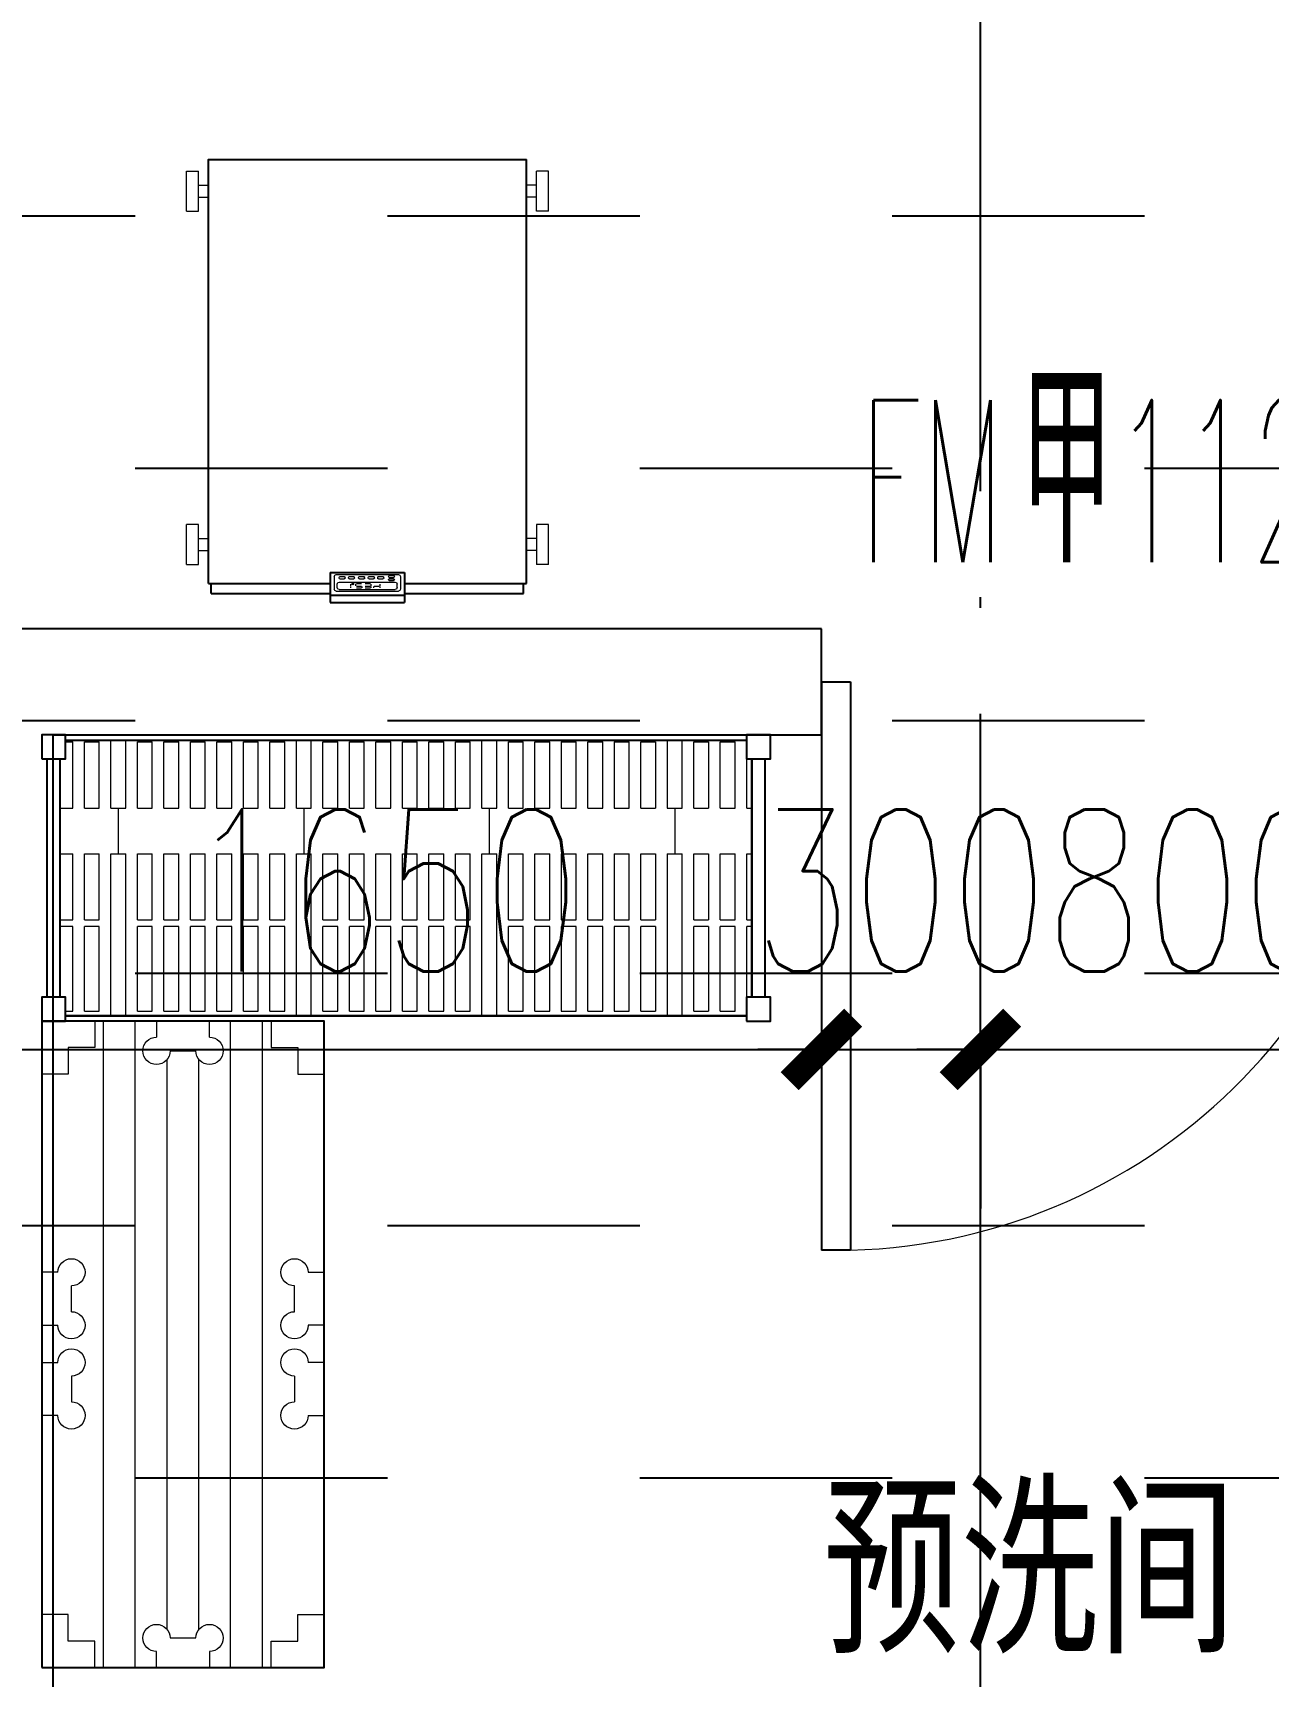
# Model space of a CAD drawing. Header units: millimetres. Extents: x 12325263 to 13848842, y -1463133 to 573208.
# Drawn here: x 12582809 to 12585140, y -824763 to -821662 of the extents above; entities that cross this region are included whole.
import ezdxf
from ezdxf.xclip import XClip

# ---------------------------------------------------------------- set-up
doc = ezdxf.new("R2010")
doc.units = ezdxf.units.MM
doc.header["$LTSCALE"] = 1000
doc.header["$XCLIPFRAME"] = 0
doc.linetypes.add('DASH', pattern=[0.35, 0.25, -0.1])
doc.linetypes.add('DOTE', pattern=[2.42, 2, -0.2, 0.02, -0.2])
for name, color, linetype in [('A-ANNO-DIMS', 83, 'Continuous'), ('A-ANNO-TEXT', 7, 'Continuous'), ('A-AXIS', 16, 'DOTE'), ('A-WALL', 5, 'Continuous'), ('DOOR_FIRE', 1, 'Continuous'), ('DOOR_FIRE_TEXT', 7, 'Continuous'), ('fur202301', 252, 'Continuous'), ('WALL', 5, 'Continuous'), ('WALL-SHATCH', 8, 'Continuous'), ('建筑-楼板开洞', 251, 'Continuous')]:
    doc.layers.add(name, color=color, linetype=linetype)
doc.styles.add('_TCH_DIM_T3', font='SIMPLEX.shx', dxfattribs={"width": 0.705882, "bigfont": 'GBCBIG.shx'})
doc.styles.add('_TCH_WINDOW', font='SIMPLEX', dxfattribs={"width": 0.7, "height": 3.5, "bigfont": 'GBCBIG'})
doc.styles.add('TITXV', font='', dxfattribs={"width": 0.7})
doc.styles.get('TITXV').set_extended_font_data('SimSun')
doc.dimstyles.new('_TCH_ARCH&&120', dxfattribs={"dimtxt": 306, "dimasz": 120, "dimexe": 300, "dimexo": 360, "dimgap": 147, "dimtad": 1, "dimdec": 0, "dimzin": 0, "dimdsep": 46, "dimtxsty": '_TCH_DIM_T3', "dimblk": 'ARCHTICK', "dimcen": 0.09, "dimclrt": 7, "dimazin": 2, "dimtfac": 1, "dimtdec": 0, "dimtix": 1, "dimtmove": 2, "dimatfit": 3, "dimfxl": 1, "dimfxlon": 1, "dimtolj": 1, "dimtzin": 0, "dimarcsym": 0})

# ---------------------------------------------------------------- blocks, each defined once
blk = doc.blocks.new('adgshg13-A$C7F010FC0')
at = {"layer": 'WALL-SHATCH'}
h = blk.add_hatch(color=256, dxfattribs=at)
h.dxf.hatch_style = 1
h.paths.add_polyline_path([(-60384.2, -16880.9), (-763.2, 197.5), (12587.6, -13153.3), (12587.6, -157996), (-162964.9, -188820.4), (-171262.4, -180522.9), (-171262.4, -31310.9), (-150707.2, -10755.7), (-131860.1, -7980.9), (-99162.4, -7980.9), (-99162.4, -4980.9), (-76620.4, -4980.9), (-70107.7, -16880.9)], flags=16)
h.paths.add_polyline_path([(-60091.2, -16380.9), (-646.9, 646.9), (12987.6, -12987.6), (12987.6, -158331.9), (-163100.6, -189250.4), (-171662.4, -180688.6), (-171662.4, -31145.2), (-150777.9, -10260.7), (-131896.7, -7480.9), (-99562.4, -7480.9), (-99562.4, -4580.9), (-76365.6, -4580.9), (-69907.5, -16380.9)])
blk = doc.blocks.new('A$C4C7A72D3')
at = {"layer": 'WALL', "color": 1}
blk.add_blockref('adgshg13-A$C7F010FC0', (210433, 205503.6), dxfattribs=at)
blk = doc.blocks.new('qlzw')
at = {"layer": 'A-AXIS'}
blk.add_line((12451166.8, 979489.8), (12451166.8, 1082089.8), dxfattribs=at)
blk = doc.blocks.new('asdgag2019061911032539192')
for points in [[(411.6, 0), (271.3, 0)], [(271.3, -56.6), (271.3, 0)], [(411.6, -56.6), (411.6, 0)], [(46.6, -17), (46.6, -35.8)], [(271.3, -17), (46.6, -17)], [(411.6, -13.9), (271.3, -13.9)], [(636.2, -17), (411.6, -17)], [(636.2, -17), (636.2, -35.8)], [(271.3, -35.8), (41.4, -35.8)], [(641.4, -35.8), (641.4, -835.8), (41.4, -835.8)], [(41.4, -35.8), (41.4, -835.8)], [(411.6, -56.6), (271.3, -56.6)], [(641.4, -35.8), (411.6, -35.8)]]:
    blk.add_lwpolyline(points)
at = {"lineweight": 9}
for points in [[(278.9, -25.2), (280, -22.6), (282.6, -21.5)], [(278.9, -49), (278.9, -25.2)], [(400.3, -21.5), (282.6, -21.5)], [(285.3, -28.1), (286.3, -25.4), (289, -24.3)], [(285.3, -28.1), (285.3, -34.8)], [(394.6, -24.3), (289, -24.3)], [(318.2, -29.9), (318.2, -27.8)], [(328.6, -30.6), (319, -30.6)], [(329.4, -27.9), (329.4, -29.9)], [(335, -29.9), (335, -27.8)], [(335.8, -26.8), (345.5, -26.8)], [(345.4, -30.6), (335.8, -30.6)], [(351.8, -29.9), (351.8, -27.8)], [(352.6, -26.8), (362.3, -26.8)], [(362.2, -30.6), (352.6, -30.6)], [(373.4, -29.9), (373.4, -27.8)], [(394.6, -24.3), (397.2, -25.4), (398.3, -28.1)], [(398.3, -28.1), (398.3, -34.8)], [(400.3, -21.5), (402.9, -22.6), (404, -25.2)], [(404, -49), (404, -25.2)], [(282.6, -52.8), (280, -51.7), (278.9, -49)], [(400.3, -52.8), (282.6, -52.8)], [(289, -38.5), (286.3, -37.5), (285.3, -34.8)], [(394.6, -38.5), (289, -38.5)], [(290.3, -42.8), (290.7, -41.8), (291.9, -41.3)], [(290.3, -42.8), (290.3, -43.2)], [(291.9, -44.7), (290.7, -44.3), (290.3, -43.2)], [(290.3, -48.9), (290.7, -47.9), (291.9, -47.4)], [(290.3, -48.9), (290.3, -49.2)], [(291.9, -50.8), (290.7, -50.4), (290.3, -49.2)], [(300.1, -41.3), (291.9, -41.3)], [(300.1, -44.7), (291.9, -44.7)], [(300.1, -47.4), (291.9, -47.4)], [(300.1, -50.8), (291.9, -50.8)], [(300.1, -41.3), (301.2, -41.8), (301.7, -42.8)], [(301.7, -43.2), (301.2, -44.3), (300.1, -44.7)], [(300.1, -47.4), (301.2, -47.9), (301.7, -48.9)], [(301.7, -49.2), (301.2, -50.4), (300.1, -50.8)], [(301.7, -42.8), (301.7, -43.2)], [(301.7, -48.9), (301.7, -49.2)], [(310.5, -45.8), (311, -44.7), (312.1, -44.4)], [(310.5, -45.8), (310.5, -47.1)], [(312.1, -48.7), (311, -48.2), (310.5, -47.1)], [(320.3, -44.4), (312.1, -44.4)], [(320.3, -48.7), (312.1, -48.7)], [(318.2, -34.8), (318.2, -31.3)], [(320.3, -44.4), (321.5, -44.7), (321.8, -45.8)], [(321.8, -47.1), (321.5, -48.2), (320.3, -48.7)], [(321.8, -45.8), (321.8, -47.1)], [(328.3, -45.8), (328.8, -44.7), (329.9, -44.4)], [(328.3, -45.8), (328.3, -47.1)], [(329.9, -48.7), (328.8, -48.2), (328.3, -47.1)], [(338.2, -44.4), (329.9, -44.4)], [(338.2, -48.7), (329.9, -48.7)], [(335, -34.8), (335, -31.3)], [(345.4, -35.5), (335.8, -35.5)], [(338.2, -44.4), (339.3, -44.7), (339.7, -45.8)], [(339.7, -47.1), (339.3, -48.2), (338.2, -48.7)], [(339.7, -45.8), (339.7, -47.1)], [(346.7, -45.8), (347.2, -44.7), (348.3, -44.4)], [(346.7, -45.8), (346.7, -47.1)], [(348.3, -48.7), (347.2, -48.2), (346.7, -47.1)], [(356.6, -44.4), (348.3, -44.4)], [(356.6, -48.7), (348.3, -48.7)], [(362.2, -35.5), (352.6, -35.5)], [(356.6, -44.4), (357.7, -44.7), (358, -45.8)], [(358, -47.1), (357.7, -48.2), (356.6, -48.7)], [(358, -45.8), (358, -47.1)], [(363, -31.3), (363, -34.9)], [(365.7, -45.8), (366.2, -44.7), (367.2, -44.4)], [(365.7, -45.8), (365.7, -47.1)], [(367.2, -48.7), (366.2, -48.2), (365.7, -47.1)], [(375.5, -44.4), (367.2, -44.4)], [(375.5, -48.7), (367.2, -48.7)], [(373.4, -34.8), (373.4, -31.3)], [(375.5, -44.4), (376.6, -44.7), (377, -45.8)], [(377, -47.1), (376.6, -48.2), (375.5, -48.7)], [(377, -45.8), (377, -47.1)], [(383.6, -45.8), (384, -44.7), (385, -44.4)], [(383.6, -45.8), (383.6, -47.1)], [(385, -48.7), (384, -48.2), (383.6, -47.1)], [(393.4, -44.4), (385, -44.4)], [(393.4, -48.7), (385, -48.7)], [(393.4, -44.4), (394.4, -44.7), (394.8, -45.8)], [(394.8, -47.1), (394.4, -48.2), (393.4, -48.7)], [(398.3, -34.8), (397.2, -37.5), (394.6, -38.5)], [(394.8, -45.8), (394.8, -47.1)], [(404, -49), (402.9, -51.7), (400.3, -52.8)], [(0, -71.9), (22.6, -71.9)], [(0, -71.9), (0, -147.3)], [(0, -147.3), (22.6, -147.3), (22.6, -71.9)], [(660.3, -71.9), (660.3, -147.3), (682.9, -147.3)], [(682.9, -71.9), (660.3, -71.9)], [(682.9, -71.9), (682.9, -147.3)], [(22.6, -98.3), (41.4, -98.3)], [(22.6, -120.9), (41.4, -120.9)], [(660.3, -98.3), (641.4, -98.3)], [(660.3, -120.9), (641.4, -120.9)], [(0, -738.6), (22.6, -738.6)], [(0, -738.6), (0, -814)], [(22.6, -738.6), (22.6, -814)], [(682.9, -738.6), (660.3, -738.6)], [(660.3, -738.6), (660.3, -814)], [(682.9, -738.6), (682.9, -814)], [(22.6, -765), (41.4, -765)], [(660.3, -765), (641.4, -765)], [(22.6, -787.6), (41.4, -787.6)], [(660.3, -787.6), (641.4, -787.6)], [(0, -814), (22.6, -814)], [(682.9, -814), (660.3, -814)]]:
    blk.add_lwpolyline(points, dxfattribs=at)
for points in [[(367.3, -35), (367.7, -34), (368.9, -35), (367.3, -35)], [(367.3, -35), (367.7, -34), (368.9, -35)], [(367.7, -36.1), (367.3, -35), (368.9, -35), (367.7, -36.1)], [(367.7, -36.1), (367.3, -35), (368.9, -35)], [(367.7, -34), (368.9, -33.5), (368.9, -35), (367.7, -34)], [(367.7, -34), (368.9, -33.5), (368.9, -35)], [(368.9, -36.6), (367.7, -36.1), (368.9, -35), (368.9, -36.6)], [(368.9, -36.6), (367.7, -36.1), (368.9, -35)], [(368.9, -33.5), (369.9, -34), (368.9, -35), (368.9, -33.5)], [(368.9, -33.5), (369.9, -34), (368.9, -35)], [(369.9, -34), (370.3, -35), (368.9, -35), (369.9, -34)], [(369.9, -34), (370.3, -35), (368.9, -35)], [(369.9, -36.1), (368.9, -36.6), (368.9, -35), (369.9, -36.1)], [(369.9, -36.1), (368.9, -36.6), (368.9, -35)], [(370.3, -35), (369.9, -36.1), (368.9, -35), (370.3, -35)], [(370.3, -35), (369.9, -36.1), (368.9, -35)]]:
    blk.add_lwpolyline(points, close=True, dxfattribs=at)
blk = doc.blocks.new('*U1648')
at = {"layer": 'fur202301', "lineweight": 0}
h = blk.add_hatch(dxfattribs=at)
h.set_pattern_fill('CAMBRO层板', color=256, pattern_type=2)
h.set_pattern_definition([(0, (-5094.2, -2045), (0, 520), [28, -322]), (0, (-5094.2, -1920), (0, 520), [28, -322]), (90, (-5094.18, -2045.03), (-350, 2e-14), [125, -395]), (90, (-5066.18, -2045.03), (-350, 2e-14), [125, -395]), (0, (-5094.2, -1748), (0, 520), [28, -322]), (0, (-5094.2, -1908), (0, 520), [28, -322]), (90, (-5094.18, -1908.03), (-350, 2e-14), [160, -360]), (90, (-5066.18, -1908.03), (-350, 2e-14), [160, -360]), (0, (-5094.2, -1611), (0, 520), [28, -322]), (0, (-5094.2, -1736), (0, 520), [28, -322]), (90, (-5094.18, -1736.03), (-350, 2e-14), [125, -395]), (90, (-5066.18, -1736.03), (-350, 2e-14), [125, -395]), (0, (-5044.2, -2045), (0, 520), [28, -322]), (0, (-5044.2, -1920), (0, 520), [28, -322]), (90, (-5044.18, -2045.03), (-350, 2e-14), [125, -395]), (90, (-5016.18, -2045.03), (-350, 2e-14), [125, -395]), (0, (-5044.2, -1748), (0, 520), [28, -322]), (0, (-5044.2, -1908), (0, 520), [28, -322]), (90, (-5044.18, -1908.03), (-350, 2e-14), [160, -360]), (90, (-5016.18, -1908.03), (-350, 2e-14), [160, -360]), (0, (-5044.2, -1611), (0, 520), [28, -322]), (0, (-5044.2, -1736), (0, 520), [28, -322]), (90, (-5044.18, -1736.03), (-350, 2e-14), [125, -395]), (90, (-5016.18, -1736.03), (-350, 2e-14), [125, -395]), (0, (-4994.2, -2045), (0, 520), [28, -322]), (0, (-4994.2, -1920), (0, 520), [28, -322]), (90, (-4994.18, -2045.03), (-350, 2e-14), [125, -395]), (90, (-4966.18, -2045.03), (-350, 2e-14), [125, -395]), (0, (-4994.2, -1748), (0, 520), [28, -322]), (0, (-4994.2, -1908), (0, 520), [28, -322]), (90, (-4994.18, -1908.03), (-350, 2e-14), [160, -360]), (90, (-4966.18, -1908.03), (-350, 2e-14), [160, -360]), (0, (-4994.2, -1611), (0, 520), [28, -322]), (0, (-4994.2, -1736), (0, 520), [28, -322]), (90, (-4994.18, -1736.03), (-350, 2e-14), [125, -395]), (90, (-4966.18, -1736.03), (-350, 2e-14), [125, -395]), (0, (-4944.2, -2045), (0, 520), [28, -322]), (0, (-4944.2, -1920), (0, 520), [28, -322]), (90, (-4944.18, -2045.03), (-350, 2e-14), [125, -395]), (90, (-4916.18, -2045.03), (-350, 2e-14), [125, -395]), (0, (-4944.2, -1748), (0, 520), [28, -322]), (0, (-4944.2, -1908), (0, 520), [28, -322]), (90, (-4944.18, -1908.03), (-350, 2e-14), [160, -360]), (90, (-4916.18, -1908.03), (-350, 2e-14), [160, -360]), (0, (-4944.2, -1611), (0, 520), [28, -322]), (0, (-4944.2, -1736), (0, 520), [28, -322]), (90, (-4944.18, -1736.03), (-350, 2e-14), [125, -395]), (90, (-4916.18, -1736.03), (-350, 2e-14), [125, -395]), (0, (-4894.2, -2045), (0, 520), [28, -322]), (0, (-4894.2, -1920), (0, 520), [28, -322]), (90, (-4894.18, -2045.03), (-350, 2e-14), [125, -395]), (90, (-4866.18, -2045.03), (-350, 2e-14), [125, -395]), (0, (-4894.2, -1748), (0, 520), [28, -322]), (0, (-4894.2, -1908), (0, 520), [28, -322]), (90, (-4894.18, -1908.03), (-350, 2e-14), [160, -360]), (90, (-4866.18, -1908.03), (-350, 2e-14), [160, -360]), (0, (-4894.2, -1611), (0, 520), [28, -322]), (0, (-4894.2, -1736), (0, 520), [28, -322]), (90, (-4894.18, -1736.03), (-350, 2e-14), [125, -395]), (90, (-4866.18, -1736.03), (-350, 2e-14), [125, -395]), (0, (-4844.2, -2045), (0, 520), [28, -322]), (0, (-4844.2, -1920), (0, 520), [28, -322]), (90, (-4844.18, -2045.03), (-350, 2e-14), [125, -395]), (90, (-4816.18, -2045.03), (-350, 2e-14), [125, -395]), (0, (-4844.2, -1748), (0, 520), [28, -322]), (0, (-4844.2, -1908), (0, 520), [28, -322]), (90, (-4844.18, -1908.03), (-350, 2e-14), [160, -360]), (90, (-4816.18, -1908.03), (-350, 2e-14), [160, -360]), (0, (-4844.2, -1611), (0, 520), [28, -322]), (0, (-4844.2, -1736), (0, 520), [28, -322]), (90, (-4844.18, -1736.03), (-350, 2e-14), [125, -395]), (90, (-4816.18, -1736.03), (-350, 2e-14), [125, -395]), (0, (-4794.2, -2045), (0, 520), [28, -322]), (0, (-4794.2, -1611), (0, 520), [28, -322]), (90, (-4794.18, -2045.03), (-350, 2e-14), [434, -86]), (90, (-4766.18, -2045.03), (-350, 2e-14), [434, -86]), (90, (-4779.5, -1610.93), (-350, 2e-14), [43.033, -476.967]), (90, (-4779.5, -2087.9), (-350, 2e-14), [42.776, -477.224])])
h.paths.add_polyline_path([(35, -45), (45, -45), (45, -10), (1330, -10), (1330, -45), (1340, -45), (1340, -495), (1330, -495), (1330, -530), (45, -530), (45, -495), (35, -495)])
for points in [[(0, -45), (45, -45), (45, 0), (0, 0)], [(1330, -45), (1375, -45), (1375, 0), (1330, 0)], [(35, -45), (45, -45), (45, -10), (1330, -10), (1330, -45), (1340, -45), (1340, -495), (1330, -495), (1330, -530), (45, -530), (45, -495), (35, -495)], [(0, -540), (45, -540), (45, -495), (0, -495)], [(1330, -540), (1375, -540), (1375, -495), (1330, -495)]]:
    blk.add_lwpolyline(points, close=True)
for points in [[(45, -10), (1330, -10)], [(10, -495), (10, -45)], [(35, -495), (35, -45)], [(1340, -495), (1340, -45)], [(1365, -495), (1365, -45)], [(45, -530), (1330, -530)]]:
    blk.add_lwpolyline(points)
blk = doc.blocks.new('asdgag2019071016144138814')
at = {"lineweight": 0}
for p, q in [((0, -116.5), (1220, -116.5)), ((0, -176.5), (1220, -176.5)), ((72.2, -236.5), (1147.8, -236.5)), ((72.2, -296.5), (1147.8, -296.5)), ((0, -356.5), (1220, -356.5)), ((0, -416.5), (1220, -416.5))]:
    blk.add_line(p, q, dxfattribs=at)
blk.add_lwpolyline([(0, -533), (0, 0), (1220, 0), (1220, -533), (0, -533)])
at = {"linetype": 'DASH', "lineweight": 0}
for points in [[(50, -50), (100, -50), (100, 0)], [(1170, -50), (1120, -50), (1120, 0)], [(0, -100), (50, -100), (50, -50)], [(1220, -100), (1170, -100), (1170, -50)], [(0, -433), (50, -433), (50, -483)], [(1220, -433), (1170, -433), (1170, -483)], [(50, -483), (100, -483), (100, -533)], [(1170, -483), (1120, -483), (1120, -533)]]:
    blk.add_lwpolyline(points, dxfattribs=at)
at = {"lineweight": 0}
for points in [[(476, -30.2), (476, 0), (576, 0), (576, -30.2)], [(746, -30.2), (746, 0), (646, 0), (646, -30.2)], [(550.3, -56), (501.8, -56)], [(671.7, -56), (720.2, -56)], [(30.2, -216.5), (0, -216.5), (0, -316.5), (30.2, -316.5)], [(1189.8, -216.5), (1220, -216.5), (1220, -316.5), (1189.8, -316.5)], [(56, -290.8), (56, -242.2)], [(1164, -290.8), (1164, -242.2)], [(550.3, -477), (501.8, -477)], [(671.7, -477), (720.2, -477)], [(476, -502.8), (476, -533), (576, -533), (576, -502.8)], [(746, -502.8), (746, -533), (646, -533), (646, -502.8)]]:
    blk.add_lwpolyline(points, dxfattribs=at)
for centre, start, end in [((476, -56), 90, 0), ((576, -56), 180, 90), ((646, -56), 90, 0), ((746, -56), 180, 90), ((56, -216.5), 270, 180), ((1164, -216.5), 0, 270), ((56, -316.5), 180, 90), ((1164, -316.5), 90, 0), ((476, -477), 0, 270), ((576, -477), 270, 180), ((646, -477), 0, 270), ((746, -477), 270, 180)]:
    blk.add_arc(centre, 25.7, start, end, dxfattribs=at)
blk = doc.blocks.new('sdfgsdffhg')
at = {"layer": 'fur202301', "rotation": 180}
blk.add_blockref('asdgag2019061911032539192', (2697.7, 51320.2), dxfattribs=at)
at = {"layer": 'fur202301'}
blk.add_blockref('*U1648', (1741.7, 51070.2, 0), dxfattribs=at)
at = {"layer": 'fur202301', "xscale": -1, "rotation": 270}
blk.add_blockref('asdgag2019071016144138814', (2274.7, 49310.2, 0), dxfattribs=at)
blk = doc.blocks.new('_ArchTick')
at = {"color": 0, "linetype": 'ByBlock', "const_width": 0.4}
blk.add_lwpolyline([(-0.5, -0.5), (0.5, 0.5)], dxfattribs=at)
blk = doc.blocks.new('*D4264')
at = {"layer": 'A-ANNO-DIMS', "color": 0, "lineweight": -2, "transparency": 16777216}
for p, q in [((12582646.8, -823579), (12582646.8, -823880)), ((12582646.8, -823580), (12584296.8, -823580)), ((12584296.8, -823579), (12584296.8, -823880))]:
    blk.add_line(p, q, dxfattribs=at)
at = {"layer": 'Defpoints', "color": 0, "transparency": 16777216}
for p in [(12582646.8, -822086.6), (12584296.8, -822086.6), (12584296.8, -823580)]:
    blk.add_point(p, dxfattribs=at)
at = {"layer": 'A-ANNO-DIMS', "color": 0, "lineweight": -2, "transparency": 16777216, "xscale": 120, "yscale": 120, "zscale": 120, "rotation": 180}
blk.add_blockref('_ArchTick', (12582646.8, -823580), dxfattribs=at)
at = {"layer": 'A-ANNO-DIMS', "color": 0, "lineweight": -2, "transparency": 16777216, "xscale": 120, "yscale": 120, "zscale": 120}
blk.add_blockref('_ArchTick', (12584296.8, -823580), dxfattribs=at)
at = {"layer": 'A-ANNO-DIMS', "color": 7, "transparency": 16777216, "insert": (12583471.8, -823280), "char_height": 306, "attachment_point": 5, "style": '_TCH_DIM_T3'}
blk.add_mtext('\\A1;1650', dxfattribs=at)
blk = doc.blocks.new('*D4265')
at = {"layer": 'A-ANNO-DIMS', "color": 0, "lineweight": -2, "transparency": 16777216}
for p, q in [((12584296.8, -823580), (12584176.8, -823580)), ((12584296.8, -823579), (12584296.8, -823880)), ((12584296.8, -823580), (12584596.8, -823580)), ((12584596.8, -823579), (12584596.8, -823880)), ((12584596.8, -823580), (12584716.8, -823580))]:
    blk.add_line(p, q, dxfattribs=at)
at = {"layer": 'Defpoints', "color": 0, "transparency": 16777216}
for p in [(12584296.8, -822086.6), (12584596.8, -822086.6), (12584596.8, -823580)]:
    blk.add_point(p, dxfattribs=at)
at = {"layer": 'A-ANNO-DIMS', "color": 0, "lineweight": -2, "transparency": 16777216, "xscale": 120, "yscale": 120, "zscale": 120}
blk.add_blockref('_ArchTick', (12584296.8, -823580), dxfattribs=at)
at = {"layer": 'A-ANNO-DIMS', "color": 0, "lineweight": -2, "transparency": 16777216, "xscale": 120, "yscale": 120, "zscale": 120, "rotation": 180}
blk.add_blockref('_ArchTick', (12584596.8, -823580), dxfattribs=at)
at = {"layer": 'A-ANNO-DIMS', "color": 7, "transparency": 16777216, "insert": (12584446.8, -823280), "char_height": 306, "attachment_point": 5, "style": '_TCH_DIM_T3'}
blk.add_mtext('\\A1;300', dxfattribs=at)
blk = doc.blocks.new('*D4266')
at = {"layer": 'A-ANNO-DIMS', "color": 0, "lineweight": -2, "transparency": 16777216}
for p, q in [((12584596.8, -823580), (12584476.8, -823580)), ((12584596.8, -823579), (12584596.8, -823880)), ((12584596.8, -823580), (12585396.8, -823580)), ((12585396.8, -823579), (12585396.8, -823880)), ((12585396.8, -823580), (12585516.8, -823580))]:
    blk.add_line(p, q, dxfattribs=at)
at = {"layer": 'Defpoints', "color": 0, "transparency": 16777216}
for p in [(12584596.8, -822086.6), (12585396.8, -822086.6), (12585396.8, -823580)]:
    blk.add_point(p, dxfattribs=at)
at = {"layer": 'A-ANNO-DIMS', "color": 0, "lineweight": -2, "transparency": 16777216, "xscale": 120, "yscale": 120, "zscale": 120}
blk.add_blockref('_ArchTick', (12584596.8, -823580), dxfattribs=at)
at = {"layer": 'A-ANNO-DIMS', "color": 0, "lineweight": -2, "transparency": 16777216, "xscale": 120, "yscale": 120, "zscale": 120, "rotation": 180}
blk.add_blockref('_ArchTick', (12585396.8, -823580), dxfattribs=at)
at = {"layer": 'A-ANNO-DIMS', "color": 7, "transparency": 16777216, "insert": (12584996.8, -823280), "char_height": 306, "attachment_point": 5, "style": '_TCH_DIM_T3'}
blk.add_mtext('\\A1;800', dxfattribs=at)
blk = doc.blocks.new('*D4281')
at = {"layer": 'A-ANNO-DIMS', "color": 0, "lineweight": -2, "transparency": 16777216}
for p, q in [((12581541, -822986.6), (12581240, -822986.6)), ((12581540, -826186.8), (12581540, -822986.6)), ((12581541, -826186.8), (12581240, -826186.8))]:
    blk.add_line(p, q, dxfattribs=at)
at = {"layer": 'Defpoints', "color": 0, "transparency": 16777216}
for p in [(12581540, -822986.6), (12582946.8, -822986.6), (12582946.8, -826186.8)]:
    blk.add_point(p, dxfattribs=at)
at = {"layer": 'A-ANNO-DIMS', "color": 0, "lineweight": -2, "transparency": 16777216, "xscale": 120, "yscale": 120, "zscale": 120}
for p, rotation in [((12581540, -822986.6), 90), ((12581540, -826186.8), 270)]:
    blk.add_blockref('_ArchTick', p, dxfattribs=dict(at, rotation=rotation))
at = {"layer": 'A-ANNO-DIMS', "color": 7, "transparency": 16777216, "insert": (12581240, -824586.7), "char_height": 306, "attachment_point": 5, "rotation": 90, "style": '_TCH_DIM_T3'}
blk.add_mtext('\\A1;3200', dxfattribs=at)
blk = doc.blocks.new('$DorLib2D$00000001')
for p, q in [((0.45, 0.975), (0.5, 0.975)), ((0.45, 0), (0.45, 0.975)), ((0.5, 0), (0.5, 0.975)), ((0.5, 0), (0.45, 0))]:
    blk.add_line(p, q)
at = {"lineweight": 13}
blk.add_arc((0.475, 0), 0.975, 91.4693, 180, dxfattribs=at)

msp = doc.modelspace()

# ---------------------------------------------------------------- block references
ref = msp.add_blockref('A$C4C7A72D3', (12385714.9, -906209.5), dxfattribs=dict(rotation=350.041249254255))
XClip(ref).set_block_clipping_path([(223442.8584877662, 85923.1187333744), (220542.7961432356, 85923.1422391906), (220542.8579492103, 89292.823275506), (211526.9150355905, 89292.8101311298), (210631.4331447985, 94392.8080583527), (206113.3685902953, 94392.8025418455), (206001.4315187763, 95030.3127344656), (204376.2826588508, 94744.9613686837), (203364.4570056833, 100506.9030052917), (197947.3947122637, 99555.7482674252), (192482.3428474721, 130679.4765393781), (190118.7804593667, 130264.4504016289), (191623.4071957469, 121695.6427078634), (177046.6486519482, 119136.2011700841), (175707.6223907359, 126760.8483765714), (173902.988371335, 128026.4039125028), (169528.3854461554, 127258.2903269802), (169070.0967394859, 129868.3614864857), (163308.2517458182, 128856.6693391807), (163766.52659606, 126246.6171700556), (159679.1795131005, 125528.9180921423), (170669.6888374612, 62935.797914044), (167222.1989369914, 62330.4650948944), (167939.7759490944, 58243.6808593175), (171386.9528796654, 58848.2912487988), (172857.0656793863, 50477.0032648193), (165962.5026008021, 49266.4230898353), (168037.7813034765, 37447.1796448426), (140649.9584970828, 32638.2390106404), (115387.9799239188, 28202.5781787895), (95598.7254695911, 140907.4332163476), (226939.476109907, 163968.8668500402), (240128.6952811591, 88852.8973128139)])

# ---------------------------------------------------------------- next in the draw order: hatches: boundary and pattern name
at = {"layer": '建筑-楼板开洞'}
h = msp.add_hatch(dxfattribs=at)
h.set_pattern_fill('DASH', color=256, scale=500)
h.set_pattern_definition([(0, (0, 0), (476.25, 476.25), [476.25, -476.25])])
h.paths.add_polyline_path([(12597696.7, -842386.8), (12590696.8, -842386.9), (12590697.1, -843986.8), (12595796.8, -843986.9), (12595797.1, -849736.9), (12588796.8, -849736.8), (12588796.8, -851936.8), (12564896.8, -851936.8), (12564896.8, -816186.8), (12568846.8, -816186.8), (12568846.8, -816040), (12568846.8, -807536.8), (12574696.8, -807536.8), (12574696.8, -810386.8), (12575896.8, -810386.8), (12579055.2, -810386.8), (12580496.9, -811828.2), (12580696.9, -819086.9), (12595696.9, -819086.7), (12595696.9, -812786.8), (12597696.7, -812786.8)])

# ---------------------------------------------------------------- next in the draw order: block references
at = {"color": 2}
msp.add_blockref('qlzw', (133430, -1881876.5), dxfattribs=at)

# ---------------------------------------------------------------- next in the draw order: block references
msp.add_blockref('sdfgsdffhg', (12581083.9, -874056.8, 0))

# ---------------------------------------------------------------- next in the draw order: linework, layer by layer
at = {"layer": 'A-WALL'}
for p, q in [((12584296.8, -822786.6), (12582746.8, -822786.6)), ((12584296.8, -822986.6), (12584296.8, -822786.6)), ((12582846.8, -822986.6), (12584296.8, -822986.6)), ((12582846.8, -822986.6), (12582846.8, -826186.8))]:
    msp.add_line(p, q, dxfattribs=at)

# ---------------------------------------------------------------- next in the draw order: block references
at = {"layer": 'DOOR_FIRE', "xscale": 1100, "yscale": 1100, "zscale": 200, "rotation": 179.9999999994697}
msp.add_blockref('$DorLib2D$00000001', (12584846.8, -822886.6), dxfattribs=at)

# ---------------------------------------------------------------- next in the draw order: texts
at = {"layer": 'A-ANNO-TEXT', "style": 'TITXV', "width": 0.7}
msp.add_text('预洗间', height=271.9, dxfattribs=at).set_placement((12584300, -824690))
at = {"layer": 'DOOR_FIRE_TEXT', "style": '_TCH_WINDOW'}
for s, height, width, p in [('甲', 347.2, 0.7, (12584671.9, -822660.7)), ('FM', 306, 0.494118, (12584369.5, -822660.7)), ('1123', 306, 0.494118, (12584848.9, -822660.7))]:
    msp.add_text(s, height=height, rotation=360, dxfattribs=dict(at, width=width)).set_placement(p)

# ---------------------------------------------------------------- next in the draw order: dimensions: what is measured, and where the dimension line sits
at = {"layer": 'A-ANNO-DIMS'}
for p1, p2, distance, picture, middle in [((12582646.8, -822086.6), (12584296.8, -822086.6), -1493.4, '*D4264', (12583471.8, -823280)), ((12584296.8, -822086.6), (12584596.8, -822086.6), -1493.4, '*D4265', (12584446.8, -823280)), ((12584596.8, -822086.6), (12585396.8, -822086.6), -1493.4, '*D4266', (12584996.8, -823280)), ((12582946.8, -826186.8), (12582946.8, -822986.6), 1406.8, '*D4281', (12581240, -824586.7))]:
    dim = msp.add_aligned_dim(p1=p1, p2=p2, distance=distance, dimstyle='_TCH_ARCH&&120', dxfattribs=at)
    dim.commit()
    dim.dimension.update_dxf_attribs({"geometry": picture, "text_midpoint": middle})

doc.saveas('drawing.dxf')
